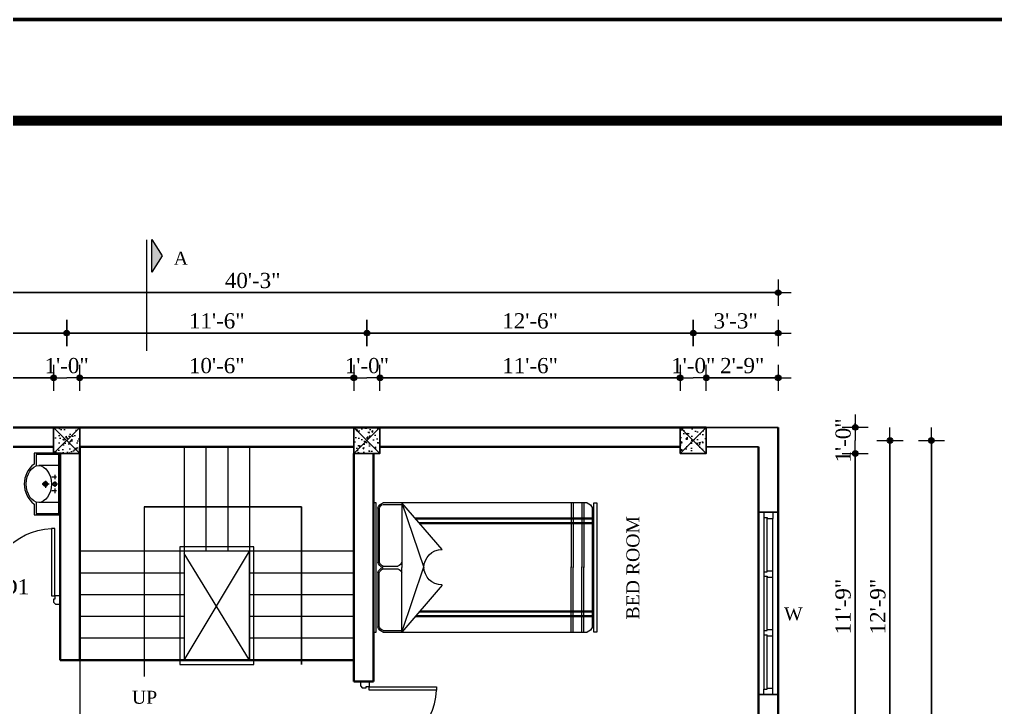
# Model space of a CAD drawing. Header units: inches. Extents: x 897 to 49934, y -34925 to -18564.
# Drawn here: x 17563.4 to 18012, y -23664.9 to -23348.4 of the extents above; entities that cross this region are included whole.
import ezdxf

# ---------------------------------------------------------------- set-up
doc = ezdxf.new("R2010")
doc.units = ezdxf.units.IN
doc.header["$LTSCALE"] = 35
doc.header["$MEASUREMENT"] = 0
doc.header["$PDMODE"] = 34
for name, color, linetype, lineweight in [('SES- Door&Window', 21, 'Continuous', 15), ('SES-DIMENSION', 142, 'Continuous', 13), ('SES-Elevation', 4, 'Continuous', 15), ('SES-HACTH', 8, 'Continuous', 13), ('SES-Leader', 2, 'Continuous', 15), ('SES-REBARS', 1, 'Continuous', 40), ('SES-SHEETS', 7, 'Continuous', 60), ('SES-Staircase', 134, 'Continuous', 13), ('SES-TEXT', 3, 'Continuous', 20), ('SES-Wall Plan', 6, 'Continuous', 30)]:
    doc.layers.add(name, color=color, linetype=linetype, lineweight=lineweight)
doc.styles.add('7 INCH', font='times.ttf', dxfattribs={"height": 7})
doc.styles.add('SES-ARAIL', font='times.ttf', dxfattribs={"height": 6})
doc.dimstyles.new('7 INCH', dxfattribs={"dimscale": 0, "dimtxt": 7, "dimasz": 1, "dimexe": 2, "dimexo": 9, "dimgap": 2, "dimtad": 1, "dimdec": 0, "dimzin": 3, "dimdsep": 46, "dimlunit": 4, "dimtxsty": '7 INCH', "dimblk": 'DIM', "dimcen": 3, "dimdle": 3, "dimse1": 1, "dimse2": 1, "dimclrd": 256, "dimclre": 256, "dimclrt": 7, "dimadec": 1, "dimazin": 2, "dimtfac": 1, "dimtdec": 0, "dimtix": 1, "dimtofl": 0, "dimtmove": 2, "dimatfit": 3, "dimldrblk": 'ARW', "dimfxl": 2, "dimfrac": 2, "dimtolj": 2, "dimtzin": 0, "dimarcsym": 0})

# ---------------------------------------------------------------- blocks, each defined once
blk = doc.blocks.new('c11')
at = {"layer": 'SES-HACTH', "linetype": 'ByBlock'}
h = blk.add_hatch(dxfattribs=at)
h.set_pattern_fill('AR-CONC', color=256)
h.set_pattern_definition([(50, (-20422.33, 19414.4167), (7.1726018, -0.6275213), [0.75, -8.25]), (355, (-20422.33, 19414.417), (-1.3875133, 7.5219213), [0.6, -6.6]), (100.451444, (-20421.732, 19414.3644), (5.7850885, 6.8943999), [0.637402, -7.0114211]), (46.1842, (-20422.33, 19416.417), (10.6724133, -1.6551928), [1.125, -12.375]), (96.635635, (-20421.441, 19416.279), (9.3466195, 9.741186), [0.9561034, -10.5171376]), (351.184164, (-20422.33, 19416.417), (9.3466195, 9.741186), [0.9, -9.9]), (21, (-20421.33, 19415.9167), (5.9690705, -4.0261889), [0.75, -8.25]), (326, (-20421.33, 19415.917), (2.4331533, 7.2515005), [0.6, -6.6]), (71.451445, (-20420.8325, 19415.581), (8.4022238, 3.2253115), [0.6374019, -7.0114211]), (37.5, (-20422.33, 19414.4167), (0.12159855, 3.32893854), [0, -6.52, 0, -6.7, 0, -6.625]), (7.5, (-20422.33, 19414.4167), (2.63069537, 3.9441171), [0, -3.82, 0, -6.37, 0, -2.525]), (327.5, (-20424.56, 19414.4167), (5.33822436, -0.22554872), [0, -2.5, 0, -7.8, 0, -10.35]), (317.5, (-20425.56, 19414.4167), (5.8318617, 1.0010498), [0, -3.25, 0, -5.18, 0, -7.35])])
h.paths.add_polyline_path([(-6, 6), (-6, -6), (6, -6), (6, 6)])
for p, q in [((-6, 6), (6, -6)), ((6, 6), (-6, -6))]:
    blk.add_line(p, q, dxfattribs=at)
at = {"layer": 'SES-Wall Plan', "linetype": 'ByBlock'}
blk.add_lwpolyline([(-6, 6), (6, 6), (6, -6), (-6, -6)], close=True, dxfattribs=at)
blk = doc.blocks.new('DIM')
at = {"layer": 'SES-DIMENSION'}
h = blk.add_hatch(color=256, dxfattribs=at)
h.paths.add_polyline_path([(0, 1.284), (0, 0), (1.284, 0, 0.414214)])
h.paths.add_polyline_path([(1.284, 0), (0, 0), (0, -1.284, 0.414214)])
h.paths.add_polyline_path([(0, 0), (-1.284, 0, 0.414214), (0, -1.284)])
h.paths.add_polyline_path([(0, 1.284, 0.414214), (-1.284, 0), (0, 0)])
for p, q in [((0, 6), (0, -6)), ((-6, 0), (6, 0))]:
    blk.add_line(p, q, dxfattribs=at)
blk.add_circle((0, 0), 1.284, dxfattribs=at)
blk = doc.blocks.new('*D697')
at = {"layer": 'Defpoints', "color": 0, "linetype": 'ByBlock', "transparency": 16777216}
for p in [(17579.1, -23513.21), (17441.1, -23536.03), (17579.1, -23536.03)]:
    blk.add_point(p, dxfattribs=at)
at = {"layer": 'SES-DIMENSION', "linetype": 'ByBlock', "lineweight": -2, "transparency": 16777216}
blk.add_line((17442.1, -23513.21), (17578.1, -23513.21), dxfattribs=at)
at = {"layer": 'SES-DIMENSION', "linetype": 'ByBlock', "lineweight": -2, "transparency": 16777216, "rotation": 180}
blk.add_blockref('DIM', (17441.1, -23513.21), dxfattribs=at)
at = {"layer": 'SES-DIMENSION', "linetype": 'ByBlock', "lineweight": -2, "transparency": 16777216}
blk.add_blockref('DIM', (17579.1, -23513.21), dxfattribs=at)
at = {"layer": 'SES-DIMENSION', "color": 7, "linetype": 'ByBlock', "transparency": 16777216, "insert": (17510.1, -23507.65), "char_height": 7, "attachment_point": 5, "style": '7 INCH'}
blk.add_mtext('\\A2;11\'-6"', dxfattribs=at)
blk = doc.blocks.new('ARW')
at = {"layer": 'SES-DIMENSION'}
blk.add_lwpolyline([(10, 0, 0, 6, 0), (0, 0, 0, 0, 0), (10, 0, 0, 0, 0)], format="xyseb", dxfattribs=at)
blk = doc.blocks.new('*D698')
at = {"layer": 'Defpoints', "color": 0, "linetype": 'ByBlock', "transparency": 16777216}
for p in [(17591.1, -23513.21), (17579.1, -23536.03), (17591.1, -23536.03)]:
    blk.add_point(p, dxfattribs=at)
at = {"layer": 'SES-DIMENSION', "linetype": 'ByBlock', "lineweight": -2, "transparency": 16777216}
for p, q in [((17578.1, -23513.21), (17577.1, -23513.21)), ((17592.1, -23513.21), (17593.1, -23513.21))]:
    blk.add_line(p, q, dxfattribs=at)
blk.add_blockref('DIM', (17579.1, -23513.21), dxfattribs=at)
at = {"layer": 'SES-DIMENSION', "linetype": 'ByBlock', "lineweight": -2, "transparency": 16777216, "rotation": 180}
blk.add_blockref('DIM', (17591.1, -23513.21), dxfattribs=at)
at = {"layer": 'SES-DIMENSION', "color": 7, "linetype": 'ByBlock', "transparency": 16777216, "insert": (17585.1, -23507.65), "char_height": 7, "attachment_point": 5, "style": '7 INCH'}
blk.add_mtext('\\A2;1\'-0"', dxfattribs=at)
blk = doc.blocks.new('*D699')
at = {"layer": 'Defpoints', "color": 0, "linetype": 'ByBlock', "transparency": 16777216}
for p in [(17717.1, -23513.21), (17591.1, -23536.03), (17717.1, -23536.03)]:
    blk.add_point(p, dxfattribs=at)
at = {"layer": 'SES-DIMENSION', "linetype": 'ByBlock', "lineweight": -2, "transparency": 16777216}
blk.add_line((17592.1, -23513.21), (17716.1, -23513.21), dxfattribs=at)
at = {"layer": 'SES-DIMENSION', "linetype": 'ByBlock', "lineweight": -2, "transparency": 16777216, "rotation": 180}
blk.add_blockref('DIM', (17591.1, -23513.21), dxfattribs=at)
at = {"layer": 'SES-DIMENSION', "linetype": 'ByBlock', "lineweight": -2, "transparency": 16777216}
blk.add_blockref('DIM', (17717.1, -23513.21), dxfattribs=at)
at = {"layer": 'SES-DIMENSION', "color": 7, "linetype": 'ByBlock', "transparency": 16777216, "insert": (17654.1, -23507.65), "char_height": 7, "attachment_point": 5, "style": '7 INCH'}
blk.add_mtext('\\A2;10\'-6"', dxfattribs=at)
blk = doc.blocks.new('*D700')
at = {"layer": 'Defpoints', "color": 0, "linetype": 'ByBlock', "transparency": 16777216}
for p in [(17729.1, -23513.21), (17717.1, -23536.03), (17729.1, -23536.03)]:
    blk.add_point(p, dxfattribs=at)
at = {"layer": 'SES-DIMENSION', "linetype": 'ByBlock', "lineweight": -2, "transparency": 16777216}
for p, q in [((17716.1, -23513.21), (17715.1, -23513.21)), ((17730.1, -23513.21), (17731.1, -23513.21))]:
    blk.add_line(p, q, dxfattribs=at)
blk.add_blockref('DIM', (17717.1, -23513.21), dxfattribs=at)
at = {"layer": 'SES-DIMENSION', "linetype": 'ByBlock', "lineweight": -2, "transparency": 16777216, "rotation": 180}
blk.add_blockref('DIM', (17729.1, -23513.21), dxfattribs=at)
at = {"layer": 'SES-DIMENSION', "color": 7, "linetype": 'ByBlock', "transparency": 16777216, "insert": (17723.1, -23507.65), "char_height": 7, "attachment_point": 5, "style": '7 INCH'}
blk.add_mtext('\\A2;1\'-0"', dxfattribs=at)
blk = doc.blocks.new('*D701')
at = {"layer": 'Defpoints', "color": 0, "linetype": 'ByBlock', "transparency": 16777216}
for p in [(17867.1, -23513.21), (17729.1, -23536.03), (17867.1, -23536.03)]:
    blk.add_point(p, dxfattribs=at)
at = {"layer": 'SES-DIMENSION', "linetype": 'ByBlock', "lineweight": -2, "transparency": 16777216}
blk.add_line((17730.1, -23513.21), (17866.1, -23513.21), dxfattribs=at)
at = {"layer": 'SES-DIMENSION', "linetype": 'ByBlock', "lineweight": -2, "transparency": 16777216, "rotation": 180}
blk.add_blockref('DIM', (17729.1, -23513.21), dxfattribs=at)
at = {"layer": 'SES-DIMENSION', "linetype": 'ByBlock', "lineweight": -2, "transparency": 16777216}
blk.add_blockref('DIM', (17867.1, -23513.21), dxfattribs=at)
at = {"layer": 'SES-DIMENSION', "color": 7, "linetype": 'ByBlock', "transparency": 16777216, "insert": (17798.1, -23507.65), "char_height": 7, "attachment_point": 5, "style": '7 INCH'}
blk.add_mtext('\\A2;11\'-6"', dxfattribs=at)
blk = doc.blocks.new('*D702')
at = {"layer": 'Defpoints', "color": 0, "linetype": 'ByBlock', "transparency": 16777216}
for p in [(17879.1, -23513.21), (17867.1, -23536.03), (17879.1, -23536.03)]:
    blk.add_point(p, dxfattribs=at)
at = {"layer": 'SES-DIMENSION', "linetype": 'ByBlock', "lineweight": -2, "transparency": 16777216}
for p, q in [((17866.1, -23513.21), (17865.1, -23513.21)), ((17880.1, -23513.21), (17881.1, -23513.21))]:
    blk.add_line(p, q, dxfattribs=at)
blk.add_blockref('DIM', (17867.1, -23513.21), dxfattribs=at)
at = {"layer": 'SES-DIMENSION', "linetype": 'ByBlock', "lineweight": -2, "transparency": 16777216, "rotation": 180}
blk.add_blockref('DIM', (17879.1, -23513.21), dxfattribs=at)
at = {"layer": 'SES-DIMENSION', "color": 7, "linetype": 'ByBlock', "transparency": 16777216, "insert": (17873.1, -23507.65), "char_height": 7, "attachment_point": 5, "style": '7 INCH'}
blk.add_mtext('\\A2;1\'-0"', dxfattribs=at)
blk = doc.blocks.new('*D703')
at = {"layer": 'Defpoints', "color": 0, "linetype": 'ByBlock', "transparency": 16777216}
for p in [(17585.1, -23492.62), (17435.1, -23536.03), (17585.1, -23536.03)]:
    blk.add_point(p, dxfattribs=at)
at = {"layer": 'SES-DIMENSION', "linetype": 'ByBlock', "lineweight": -2, "transparency": 16777216}
blk.add_line((17436.1, -23492.62), (17584.1, -23492.62), dxfattribs=at)
at = {"layer": 'SES-DIMENSION', "linetype": 'ByBlock', "lineweight": -2, "transparency": 16777216, "rotation": 180}
blk.add_blockref('DIM', (17435.1, -23492.62), dxfattribs=at)
at = {"layer": 'SES-DIMENSION', "linetype": 'ByBlock', "lineweight": -2, "transparency": 16777216}
blk.add_blockref('DIM', (17585.1, -23492.62), dxfattribs=at)
at = {"layer": 'SES-DIMENSION', "color": 7, "linetype": 'ByBlock', "transparency": 16777216, "insert": (17510.1, -23487.06), "char_height": 7, "attachment_point": 5, "style": '7 INCH'}
blk.add_mtext('\\A2;12\'-6"', dxfattribs=at)
blk = doc.blocks.new('*D704')
at = {"layer": 'Defpoints', "color": 0, "linetype": 'ByBlock', "transparency": 16777216}
for p in [(17723.1, -23492.62), (17585.1, -23536.03), (17723.1, -23536.03)]:
    blk.add_point(p, dxfattribs=at)
at = {"layer": 'SES-DIMENSION', "linetype": 'ByBlock', "lineweight": -2, "transparency": 16777216}
blk.add_line((17586.1, -23492.62), (17722.1, -23492.62), dxfattribs=at)
at = {"layer": 'SES-DIMENSION', "linetype": 'ByBlock', "lineweight": -2, "transparency": 16777216, "rotation": 180}
blk.add_blockref('DIM', (17585.1, -23492.62), dxfattribs=at)
at = {"layer": 'SES-DIMENSION', "linetype": 'ByBlock', "lineweight": -2, "transparency": 16777216}
blk.add_blockref('DIM', (17723.1, -23492.62), dxfattribs=at)
at = {"layer": 'SES-DIMENSION', "color": 7, "linetype": 'ByBlock', "transparency": 16777216, "insert": (17654.1, -23487.06), "char_height": 7, "attachment_point": 5, "style": '7 INCH'}
blk.add_mtext('\\A2;11\'-6"', dxfattribs=at)
blk = doc.blocks.new('*D705')
at = {"layer": 'Defpoints', "color": 0, "linetype": 'ByBlock', "transparency": 16777216}
for p in [(17873.1, -23492.62), (17723.1, -23536.03), (17873.1, -23536.03)]:
    blk.add_point(p, dxfattribs=at)
at = {"layer": 'SES-DIMENSION', "linetype": 'ByBlock', "lineweight": -2, "transparency": 16777216}
blk.add_line((17724.1, -23492.62), (17872.1, -23492.62), dxfattribs=at)
at = {"layer": 'SES-DIMENSION', "linetype": 'ByBlock', "lineweight": -2, "transparency": 16777216, "rotation": 180}
blk.add_blockref('DIM', (17723.1, -23492.62), dxfattribs=at)
at = {"layer": 'SES-DIMENSION', "linetype": 'ByBlock', "lineweight": -2, "transparency": 16777216}
blk.add_blockref('DIM', (17873.1, -23492.62), dxfattribs=at)
at = {"layer": 'SES-DIMENSION', "color": 7, "linetype": 'ByBlock', "transparency": 16777216, "insert": (17798.1, -23487.06), "char_height": 7, "attachment_point": 5, "style": '7 INCH'}
blk.add_mtext('\\A2;12\'-6"', dxfattribs=at)
blk = doc.blocks.new('*D706')
at = {"layer": 'Defpoints', "color": 0, "linetype": 'ByBlock', "transparency": 16777216}
for p in [(17912.1, -23474.05), (17429.1, -23536.03), (17912.1, -23536.03)]:
    blk.add_point(p, dxfattribs=at)
at = {"layer": 'SES-DIMENSION', "linetype": 'ByBlock', "lineweight": -2, "transparency": 16777216}
blk.add_line((17430.1, -23474.05), (17911.1, -23474.05), dxfattribs=at)
at = {"layer": 'SES-DIMENSION', "linetype": 'ByBlock', "lineweight": -2, "transparency": 16777216, "rotation": 180}
blk.add_blockref('DIM', (17429.1, -23474.05), dxfattribs=at)
at = {"layer": 'SES-DIMENSION', "linetype": 'ByBlock', "lineweight": -2, "transparency": 16777216}
blk.add_blockref('DIM', (17912.1, -23474.05), dxfattribs=at)
at = {"layer": 'SES-DIMENSION', "color": 7, "linetype": 'ByBlock', "transparency": 16777216, "insert": (17670.6, -23468.49), "char_height": 7, "attachment_point": 5, "style": '7 INCH'}
blk.add_mtext('\\A2;40\'-3"', dxfattribs=at)
blk = doc.blocks.new('*D710')
at = {"layer": 'Defpoints', "color": 0, "linetype": 'ByBlock', "transparency": 16777216}
for p in [(17879.1, -23548.03), (17947.56, -23548.03), (17879.1, -23688.92)]:
    blk.add_point(p, dxfattribs=at)
at = {"layer": 'SES-DIMENSION', "linetype": 'ByBlock', "lineweight": -2, "transparency": 16777216}
blk.add_line((17947.56, -23687.92), (17947.56, -23549.03), dxfattribs=at)
for p, rotation in [((17947.56, -23548.03), 90), ((17947.56, -23688.92), 270)]:
    blk.add_blockref('DIM', p, dxfattribs=dict(at, rotation=rotation))
at = {"layer": 'SES-DIMENSION', "color": 7, "linetype": 'ByBlock', "transparency": 16777216, "insert": (17941.99, -23618.47), "char_height": 7, "attachment_point": 5, "rotation": 90, "style": '7 INCH'}
blk.add_mtext('\\A2;11\'-9"', dxfattribs=at)
blk = doc.blocks.new('*D711')
at = {"layer": 'Defpoints', "color": 0, "linetype": 'ByBlock', "transparency": 16777216}
for p in [(17879.1, -23536.03), (17947.56, -23536.03), (17879.1, -23548.03)]:
    blk.add_point(p, dxfattribs=at)
at = {"layer": 'SES-DIMENSION', "linetype": 'ByBlock', "lineweight": -2, "transparency": 16777216}
for p, q in [((17947.56, -23535.03), (17947.56, -23534.03)), ((17947.56, -23549.03), (17947.56, -23550.03))]:
    blk.add_line(p, q, dxfattribs=at)
for p, rotation in [((17947.56, -23536.03), 270), ((17947.56, -23548.03), 90)]:
    blk.add_blockref('DIM', p, dxfattribs=dict(at, rotation=rotation))
at = {"layer": 'SES-DIMENSION', "color": 7, "linetype": 'ByBlock', "transparency": 16777216, "insert": (17942, -23542.03), "char_height": 7, "attachment_point": 5, "rotation": 90, "style": '7 INCH'}
blk.add_mtext('\\A2;1\'-0"', dxfattribs=at)
blk = doc.blocks.new('*D712')
at = {"layer": 'Defpoints', "color": 0, "linetype": 'ByBlock', "transparency": 16777216}
for p in [(17879.1, -23542.03), (17879.1, -23694.92), (17963.52, -23694.92)]:
    blk.add_point(p, dxfattribs=at)
at = {"layer": 'SES-DIMENSION', "linetype": 'ByBlock', "lineweight": -2, "transparency": 16777216}
blk.add_line((17963.52, -23543.03), (17963.52, -23693.92), dxfattribs=at)
for p, rotation in [((17963.52, -23542.03), 90), ((17963.52, -23694.92), 270)]:
    blk.add_blockref('DIM', p, dxfattribs=dict(at, rotation=rotation))
at = {"layer": 'SES-DIMENSION', "color": 7, "linetype": 'ByBlock', "transparency": 16777216, "insert": (17957.95, -23618.47), "char_height": 7, "attachment_point": 5, "rotation": 90, "style": '7 INCH'}
blk.add_mtext('\\A2;12\'-9"', dxfattribs=at)
blk = doc.blocks.new('*D714')
at = {"layer": 'Defpoints', "color": 0, "linetype": 'ByBlock', "transparency": 16777216}
for p in [(17879.1, -23542.03), (17982.55, -23542.03), (17879.1, -23844.81)]:
    blk.add_point(p, dxfattribs=at)
at = {"layer": 'SES-DIMENSION', "linetype": 'ByBlock', "lineweight": -2, "transparency": 16777216}
blk.add_line((17982.55, -23843.81), (17982.55, -23543.03), dxfattribs=at)
for p, rotation in [((17982.55, -23542.03), 90), ((17982.55, -23844.81), 270)]:
    blk.add_blockref('DIM', p, dxfattribs=dict(at, rotation=rotation))
at = {"layer": 'SES-DIMENSION', "color": 7, "linetype": 'ByBlock', "transparency": 16777216, "insert": (17976.99, -23693.42), "char_height": 7, "attachment_point": 5, "rotation": 90, "style": '7 INCH'}
blk.add_mtext('\\A2;25\'-3"', dxfattribs=at)
blk = doc.blocks.new('3ls')
at = {"layer": 'SES- Door&Window'}
for p, q in [((-36, -2.5), (-34, -2.5)), ((-34, -2.5), (-33, -3.5)), ((-33, -5), (-33, -3.5)), ((-2, -2.5), (-3, -3.5)), ((-3, -5), (-3, -3.5)), ((0, -2.5), (-2, -2.5)), ((-36, -6.5), (-33.5, -6.5)), ((-33.5, -6.5), (-33.5, -5)), ((-33.5, -5), (-33, -5)), ((-2.5, -5), (-3, -5)), ((-2.5, -6.5), (-2.5, -5)), ((0, -6.5), (-2.5, -6.5))]:
    blk.add_line(p, q, dxfattribs=at)
blk.add_lwpolyline([(-2.5, -6.5), (-2.5, -37.5), (-4, -37.5), (-4, -6.5)], close=True, dxfattribs=at)
blk.add_arc((-2.5, -6.5), 31.04, 177.2298, 267.2298, dxfattribs=at)
at = {"layer": 'SES-Wall Plan', "color": 6, "ltscale": 2}
for p, q in [((-36, -6.5), (-36, -1.5)), ((0, -6.5), (0, -1.5))]:
    blk.add_line(p, q, dxfattribs=at)
blk = doc.blocks.new('CAMA QUEEN-03')
at = {"layer": 'SES-Elevation'}
for p, q in [((-0.9, 0), (0, 0)), ((-0.9, -0.04), (-0.9, 0)), ((0, 0), (0.9, 0)), ((0.9, 0), (0.9, -0.04)), ((0, -0.04), (-0.9, -0.04)), ((-0.9, -2.977), (-0.9, -0.133)), ((-0.88, -0.136), (-0.88, -0.395)), ((-0.826, -0.06), (-0.074, -0.06)), ((-0.823, -0.08), (-0.077, -0.08)), ((-0.02, -0.136), (-0.02, -0.34)), ((0.9, -0.04), (0, -0.04)), ((0.02, -0.136), (0.02, -0.34)), ((0.074, -0.06), (0.826, -0.06)), ((0.823, -0.08), (0.077, -0.08)), ((0.88, -0.136), (0.88, -0.395)), ((0.9, -0.133), (0.9, -2.977)), ((-0.9, -0.395), (0, -0.395)), ((-0.252, -0.955), (-0.9, -0.395)), ((-0.9, -0.395), (0, -0.703)), ((0.9, -0.395), (-0.008, -0.703)), ((0.9, -0.395), (0, -0.395)), ((0.245, -0.955), (0.9, -0.395)), ((-0.691, -0.576), (-0.691, -3.05)), ((-0.678, -0.587), (-0.678, -3.05)), ((-0.626, -0.632), (-0.626, -3.05)), ((-0.613, -0.643), (-0.613, -3.05)), ((0.605, -0.647), (0.605, -3.05)), ((0.618, -0.636), (0.618, -3.05)), ((0.67, -0.592), (0.67, -3.05)), ((0.683, -0.581), (0.683, -3.05)), ((-0.9, -2.755), (0, -2.755)), ((-0.9, -2.781), (0, -2.781)), ((0.892, -2.755), (-0.008, -2.755)), ((0.892, -2.781), (-0.008, -2.781)), ((-0.9, -2.903), (0, -2.903)), ((-0.9, -2.929), (0, -2.929)), ((0.892, -2.903), (-0.008, -2.903)), ((0.892, -2.929), (-0.008, -2.929)), ((0, -3.07), (-0.9, -3.07)), ((-0.9, -3.07), (-0.9, -3.11)), ((-0.9, -3.11), (0, -3.11)), ((0.826, -3.05), (-0.826, -3.05)), ((0.9, -3.07), (0, -3.07)), ((0, -3.11), (0.9, -3.11)), ((0.9, -3.11), (0.9, -3.07))]:
    blk.add_line(p, q, dxfattribs=at)
for centre, radius, start, end in [((-0.798, -0.163), 0.106, 105.2718, 163.8171), ((-0.798, -0.163), 0.0863, 106.9614, 162.0252), ((-0.102, -0.163), 0.0863, 17.9748, 73.0386), ((-0.102, -0.163), 0.106, 16.1829, 74.7282), ((0.102, -0.163), 0.106, 105.2718, 163.8171), ((0.102, -0.163), 0.0863, 106.9614, 162.0252), ((0.798, -0.163), 0.0863, 17.9748, 73.0386), ((0.798, -0.163), 0.106, 16.1829, 74.7282), ((-0.102, -0.313), 0.0863, 286.9614, 342.0252), ((0.102, -0.313), 0.0863, 197.9748, 253.0386), ((0, -0.955), 0.252, 90, 180), ((-0.008, -0.955), 0.252, 0, 90), ((-0.798, -2.947), 0.106, 196.1829, 254.7282), ((0.798, -2.947), 0.106, 285.2718, 343.8171)]:
    blk.add_arc(centre, radius, start, end, dxfattribs=at)
blk = doc.blocks.new('TB')
at = {"layer": 'SES-REBARS', "color": 6, "linetype": 'ByBlock'}
blk.add_line((18262.55, -19490.86), (18262.55, -19485.86), dxfattribs=at)
at = {"layer": 'SES-Wall Plan', "linetype": 'ByBlock'}
for p, q in [((18154.55, -19485.86), (18262.55, -19485.86)), ((18154.55, -19490.86), (18262.55, -19490.86)), ((18245.55, -19490.86), (18245.55, -19564.31)), ((18250.55, -19490.86), (18250.55, -19564.31))]:
    blk.add_line(p, q, dxfattribs=at)
at = {"layer": 'SES-HACTH', "ltscale": 2, "xscale": -1, "rotation": 180}
blk.add_blockref('3ls', (18298.55, -19492.36), dxfattribs=at)
at = {"layer": 'SES-HACTH', "ltscale": 2, "rotation": 180}
blk.add_blockref('3ls', (18157.55, -19574.81), dxfattribs=at)
at = {"layer": 'SES-TEXT', "char_height": 7, "width": 44.2055, "attachment_point": 9, "style": '7 INCH'}
for insert in [(18284.33, -19485.23), (18179.33, -19567.67)]:
    blk.add_mtext('D1', dxfattribs=dict(at, insert=insert))
blk = doc.blocks.new('6H')
at = {"layer": 'SES- Door&Window'}
for p, q in [((-78, -2.5), (-75.5, -2.5)), ((-75.5, -2.5), (3.5, -2.5)), ((-75.5, -2.5), (-75.5, -4)), ((-75.5, -4), (-75, -4)), ((-50.5, -4), (-75.5, -4)), ((-75, -4), (-75, -6.5)), ((-51, -4), (-51, -6.5)), ((-50.5, -2.5), (-50.5, -4)), ((-48.5, -2.5), (-48.5, -4)), ((-48.5, -4), (-48, -4)), ((-23.5, -4), (-48.5, -4)), ((-48, -4), (-48, -6.5)), ((-24, -4), (-24, -6.5)), ((-23.5, -4), (-24, -4)), ((-23.5, -2.5), (-23.5, -4)), ((-21.5, -2.5), (-21.5, -4)), ((3, -4), (-21.5, -4)), ((-21, -4), (-21, -6.5)), ((3, -4), (3, -6.5)), ((3.5, -4), (3, -4)), ((6, -2.5), (3.5, -2.5)), ((3.5, -2.5), (3.5, -4)), ((-78, -6.5), (-75, -6.5)), ((3, -6.5), (-75, -6.5)), ((6, -6.5), (3, -6.5))]:
    blk.add_line(p, q, dxfattribs=at)
at = {"layer": 'SES-Wall Plan'}
for p, q in [((-78, -9), (-78, 0)), ((-78, -9), (-78, 0)), ((6, -9), (6, 0))]:
    blk.add_line(p, q, dxfattribs=at)
blk.add_lwpolyline([(6, 0), (-78, 0), (-78, -9), (6, -9)], close=True, dxfattribs=at)
blk = doc.blocks.new('$@$_rakovina2')
at = {"lineweight": 13}
for p, q in [((425, -20), (-425, -20)), ((-425, -20), (-425, -380)), ((-126, -95), (-66, -95)), ((-94, -71), (-94, -133)), ((-35, -93), (39, -93)), ((0, -56), (0, -130)), ((64, -95), (124, -95)), ((96, -71), (96, -133)), ((425, -380), (425, -20)), ((-45, -223), (53, -223)), ((0, -172), (0, -270)), ((-425, -380), (-276, -380)), ((276, -380), (425, -380))]:
    blk.add_line(p, q, dxfattribs=at)
at = {"lineweight": 5}
for p, q in [((406, -37), (-406, -37)), ((-406, -37), (-406, -352)), ((-254, -37), (-254, -315)), ((254, -37), (254, -315)), ((406, -352), (406, -37)), ((-406, -352), (-248, -352)), ((248, -352), (406, -352))]:
    blk.add_line(p, q, dxfattribs=at)
at = {"lineweight": 13}
blk.add_circle((0, -93), 26.3, dxfattribs=at)
at = {"lineweight": 5}
for radius in [31.9, 21.8]:
    blk.add_circle((0, -223), radius, dxfattribs=at)
at = {"lineweight": 13}
blk.add_arc((0, -164), 351, 218.0661, 321.9339, dxfattribs=at)
at = {"lineweight": 5}
blk.add_ellipse((0, -315), major_axis=(-254, 0), ratio=0.682328, dxfattribs=at)
blk = doc.blocks.new('*D762')
at = {"layer": 'Defpoints', "color": 0, "linetype": 'ByBlock', "transparency": 16777216}
for p in [(17912.1, -23513.21), (17879.1, -23536.03), (17912.1, -23536.03)]:
    blk.add_point(p, dxfattribs=at)
at = {"layer": 'SES-DIMENSION', "linetype": 'ByBlock', "lineweight": -2, "transparency": 16777216}
blk.add_line((17880.1, -23513.21), (17911.1, -23513.21), dxfattribs=at)
at = {"layer": 'SES-DIMENSION', "linetype": 'ByBlock', "lineweight": -2, "transparency": 16777216, "rotation": 180}
blk.add_blockref('DIM', (17879.1, -23513.21), dxfattribs=at)
at = {"layer": 'SES-DIMENSION', "linetype": 'ByBlock', "lineweight": -2, "transparency": 16777216}
blk.add_blockref('DIM', (17912.1, -23513.21), dxfattribs=at)
at = {"layer": 'SES-DIMENSION', "color": 7, "linetype": 'ByBlock', "transparency": 16777216, "insert": (17895.6, -23507.64), "char_height": 7, "attachment_point": 5, "style": '7 INCH'}
blk.add_mtext('\\A2;2\'-9"', dxfattribs=at)
blk = doc.blocks.new('*D763')
at = {"layer": 'Defpoints', "color": 0, "linetype": 'ByBlock', "transparency": 16777216}
for p in [(17912.1, -23492.62), (17873.1, -23536.03), (17912.1, -23536.03)]:
    blk.add_point(p, dxfattribs=at)
at = {"layer": 'SES-DIMENSION', "linetype": 'ByBlock', "lineweight": -2, "transparency": 16777216}
blk.add_line((17874.1, -23492.62), (17911.1, -23492.62), dxfattribs=at)
at = {"layer": 'SES-DIMENSION', "linetype": 'ByBlock', "lineweight": -2, "transparency": 16777216, "rotation": 180}
blk.add_blockref('DIM', (17873.1, -23492.62), dxfattribs=at)
at = {"layer": 'SES-DIMENSION', "linetype": 'ByBlock', "lineweight": -2, "transparency": 16777216}
blk.add_blockref('DIM', (17912.1, -23492.62), dxfattribs=at)
at = {"layer": 'SES-DIMENSION', "color": 7, "linetype": 'ByBlock', "transparency": 16777216, "insert": (17892.6, -23487.06), "char_height": 7, "attachment_point": 5, "style": '7 INCH'}
blk.add_mtext('\\A2;3\'-3"', dxfattribs=at)
blk = doc.blocks.new('s1')
at = {"layer": 'SES-SHEETS', "color": 8}
blk.add_lwpolyline([(14202.23, -12888.64), (17370.23, -12888.64), (17370.23, -15126.64), (14202.23, -15126.64)], close=True, dxfattribs=at)
at = {"layer": 'SES-SHEETS'}
for points in [[(14295.23, -12933.64), (17325.23, -12933.64), (17325.23, -15081.64), (14295.23, -15081.64)], [(14296.23, -12934.64), (17324.23, -12934.64), (17324.23, -15080.64), (14296.23, -15080.64)], [(14297.23, -12935.64), (17323.23, -12935.64), (17323.23, -15079.64), (14297.23, -15079.64)], [(14298.23, -12936.64), (17322.23, -12936.64), (17322.23, -15078.64), (14298.23, -15078.64)]]:
    blk.add_lwpolyline(points, close=True, dxfattribs=at)

msp = doc.modelspace()

# ---------------------------------------------------------------- hatches: boundary and pattern name
at = {"layer": 'SES-TEXT'}
msp.add_hatch(color=256, dxfattribs=at).paths.add_polyline_path([(17624.3, -23449.67), (17624.3, -23464.68), (17628.92, -23457.17)])

# ---------------------------------------------------------------- linework, layer by layer
at = {"layer": 'SES-DIMENSION', "ltscale": 10}
msp.add_line((17621.76, -23449.77), (17621.76, -23500.86), dxfattribs=at)
at = {"layer": 'SES-DIMENSION', "linetype": 'ByBlock'}
for p, q in [((17591.1, -23548.03), (17582.1, -23548.03)), ((17591.1, -23643.03), (17591.1, -23688.92))]:
    msp.add_line(p, q, dxfattribs=at)
msp.add_lwpolyline([(17620.76, -23572.54), (17620.76, -23650.68)], dxfattribs=at)
at = {"layer": 'SES-REBARS', "color": 6, "linetype": 'ByBlock'}
for p, q in [((17912.1, -23700.92), (17912.1, -23536.03)), ((17591.1, -23548.03), (17591.1, -23545.03)), ((17591.1, -23643.03), (17591.1, -23545.03)), ((17903.1, -23700.92), (17903.1, -23545.03)), ((17582.1, -23643.03), (17582.1, -23548.03)), ((17717.1, -23652.92), (17717.1, -23548.03)), ((17726.1, -23652.92), (17726.1, -23548.03)), ((17582.1, -23643.03), (17717.1, -23643.03)), ((17717.1, -23652.92), (17726.1, -23652.92))]:
    msp.add_line(p, q, dxfattribs=at)
for points in [[(17879.1, -23536.03), (17429.1, -23536.03)], [(17515.1, -23545.03), (17579.1, -23545.03)], [(17591.1, -23545.03), (17717.1, -23545.03)], [(17729.1, -23545.03), (17867.1, -23545.03)]]:
    msp.add_lwpolyline(points, dxfattribs=at)
at = {"layer": 'SES-Staircase', "linetype": 'ByBlock'}
for p, q in [((17639.1, -23545.03), (17639.1, -23643.03)), ((17649.1, -23545.03), (17649.1, -23593.03)), ((17659.1, -23545.03), (17659.1, -23593.03)), ((17669.1, -23545.03), (17669.1, -23643.03)), ((17717.1, -23593.03), (17591.1, -23593.03)), ((17639.1, -23643.03), (17669.1, -23593.03)), ((17669.1, -23643.03), (17639.1, -23594.03)), ((17639.1, -23603.03), (17591.1, -23603.03)), ((17717.1, -23603.03), (17669.1, -23603.03)), ((17639.1, -23613.03), (17591.1, -23613.03)), ((17717.1, -23613.03), (17669.1, -23613.03)), ((17639.1, -23623.03), (17591.1, -23623.03)), ((17717.1, -23623.03), (17669.1, -23623.03)), ((17639.1, -23633.03), (17591.1, -23633.03)), ((17717.1, -23633.03), (17669.1, -23633.03))]:
    msp.add_line(p, q, dxfattribs=at)
for points in [[(17637.1, -23645.03), (17671.1, -23645.03), (17671.1, -23591.03), (17637.1, -23591.03)], [(17639.1, -23643.03), (17669.1, -23643.03), (17669.1, -23593.03), (17639.1, -23593.03)]]:
    msp.add_lwpolyline(points, close=True, dxfattribs=at)
at = {"layer": 'SES-TEXT'}
msp.add_lwpolyline([(17624.3, -23464.68), (17624.3, -23449.67), (17628.92, -23457.17), (17624.3, -23464.68)], dxfattribs=at)
at = {"layer": 'SES-Wall Plan', "linetype": 'ByBlock'}
for p, q in [((17879.1, -23536.03), (17912.1, -23536.03)), ((17879.1, -23545.03), (17903.1, -23545.03))]:
    msp.add_line(p, q, dxfattribs=at)

# ---------------------------------------------------------------- block references
at = {"lineweight": 0, "xscale": 0.03333333333333333, "yscale": 0.03333333333333333, "zscale": 0.03333333333333333, "rotation": 270.0000000109748}
msp.add_blockref('$@$_rakovina2', (17582.77, -23562.08), dxfattribs=at)
at = {"layer": 'SES- Door&Window'}
msp.add_blockref('s1', (2334.54, -10459.76), dxfattribs=at)
at = {"layer": 'SES-Elevation', "xscale": -33, "yscale": 33, "zscale": 33, "rotation": 90}
msp.add_blockref('CAMA QUEEN-03', (17726.1, -23600.47), dxfattribs=at)
at = {"layer": 'SES-HACTH', "ltscale": 2, "xscale": -1, "rotation": 90}
msp.add_blockref('6H', (17903.1, -23652.97), dxfattribs=at)
at = {"layer": 'SES-HACTH', "ltscale": 2, "rotation": 89.99999999999999}
msp.add_blockref('3ls', (17717.6, -23652.92), dxfattribs=at)
at = {"layer": 'SES-REBARS', "linetype": 'ByBlock'}
for p in [(17585.1, -23542.03), (17723.1, -23542.03), (17873.1, -23542.03)]:
    msp.add_blockref('c11', p, dxfattribs=at)
at = {"layer": 'SES-Wall Plan', "linetype": 'ByBlock'}
msp.add_blockref('TB', (-716.45, -4127.61), dxfattribs=at)

# ---------------------------------------------------------------- texts
at = {"layer": 'SES-TEXT', "style": 'SES-ARAIL'}
msp.add_text('A', height=6, dxfattribs=at).set_placement((17634.32, -23461.24))
at = {"layer": 'SES-TEXT', "ltscale": 2, "style": 'SES-ARAIL'}
msp.add_text('BED ROOM', height=6, rotation=90, dxfattribs=at).set_placement((17848.34, -23624.39))
for s, p in [('W', (17914.82, -23624.85)), ('UP', (17615.11, -23663.17))]:
    msp.add_text(s, height=6, dxfattribs=at).set_placement(p)

# ---------------------------------------------------------------- dimensions: what is measured, and where the dimension line sits
at = {"layer": 'SES-DIMENSION', "linetype": 'ByBlock'}
for base, p1, p2, picture, middle in [((17912.1, -23474.05), (17429.1, -23536.03), (17912.1, -23536.03), '*D706', (17670.6, -23468.49)), ((17585.1, -23492.62), (17435.1, -23536.03), (17585.1, -23536.03), '*D703', (17510.1, -23487.06)), ((17723.1, -23492.62), (17585.1, -23536.03), (17723.1, -23536.03), '*D704', (17654.1, -23487.06)), ((17873.1, -23492.62), (17723.1, -23536.03), (17873.1, -23536.03), '*D705', (17798.1, -23487.06)), ((17912.1, -23492.62), (17873.1, -23536.03), (17912.1, -23536.03), '*D763', (17892.6, -23487.06)), ((17579.1, -23513.21), (17441.1, -23536.03), (17579.1, -23536.03), '*D697', (17510.1, -23507.65)), ((17591.1, -23513.21), (17579.1, -23536.03), (17591.1, -23536.03), '*D698', (17585.1, -23507.65)), ((17717.1, -23513.21), (17591.1, -23536.03), (17717.1, -23536.03), '*D699', (17654.1, -23507.65)), ((17729.1, -23513.21), (17717.1, -23536.03), (17729.1, -23536.03), '*D700', (17723.1, -23507.65)), ((17867.1, -23513.21), (17729.1, -23536.03), (17867.1, -23536.03), '*D701', (17798.1, -23507.65)), ((17879.1, -23513.21), (17867.1, -23536.03), (17879.1, -23536.03), '*D702', (17873.1, -23507.65)), ((17912.1, -23513.21), (17879.1, -23536.03), (17912.1, -23536.03), '*D762', (17895.6, -23507.64))]:
    dim = msp.add_linear_dim(base=base, p1=p1, p2=p2, dimstyle='7 INCH', override={"dimscale": 1}, dxfattribs=at)
    dim.commit()
    dim.dimension.update_dxf_attribs({"geometry": picture, "text_midpoint": middle})
for base, p1, p2, picture, middle in [((17947.56, -23536.03), (17879.1, -23548.03), (17879.1, -23536.03), '*D711', (17942, -23542.03)), ((17963.52, -23694.92), (17879.1, -23542.03), (17879.1, -23694.92), '*D712', (17957.95, -23618.47)), ((17982.55, -23542.03), (17879.1, -23844.81), (17879.1, -23542.03), '*D714', (17976.99, -23693.42)), ((17947.56, -23548.03), (17879.1, -23688.92), (17879.1, -23548.03), '*D710', (17941.99, -23618.47))]:
    dim = msp.add_linear_dim(base=base, p1=p1, p2=p2, angle=90, dimstyle='7 INCH', override={"dimscale": 1}, dxfattribs=at)
    dim.commit()
    dim.dimension.update_dxf_attribs({"geometry": picture, "text_midpoint": middle})

# ---------------------------------------------------------------- leaders
at = {"layer": 'SES-Leader', "linetype": 'ByBlock'}
msp.add_leader([(17693.1, -23645.03), (17693.1, -23572.54), (17620.76, -23572.54)], dimstyle='7 INCH', override={"dimscale": 1, "dimasz": 6, "dimtad": 0}, dxfattribs=at)

doc.saveas('drawing.dxf')
